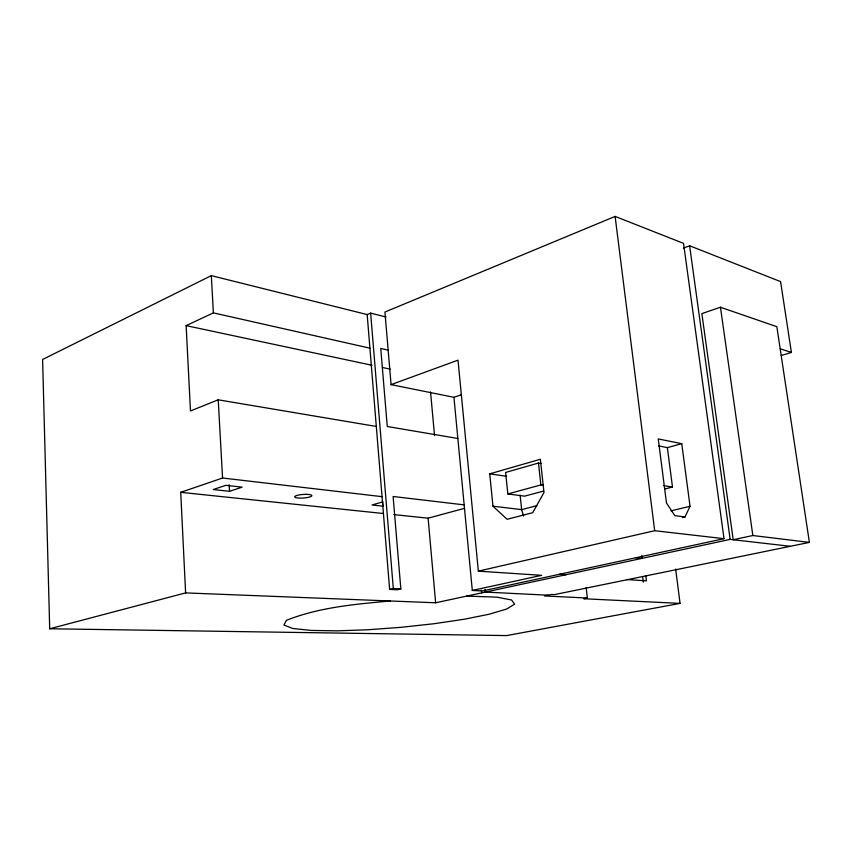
<?xml version="1.0" encoding="UTF-8"?>
<svg xmlns="http://www.w3.org/2000/svg" width="852" height="852" viewBox="0 0 852 852"><rect width="100%" height="100%" fill="white"/><g stroke="black" fill="none" stroke-linecap="round" stroke-linejoin="round"><path stroke-width="1.28" d="M684.976 516.972L690.045 506.312L681.76 443.668L658.255 438.94L666.477 502.957L674.795 515.63L684.976 516.972L682.441 517.558M386.062 316.997L370.641 313.121L367.169 314.569L211.317 275.633L42.6 359.48L49.704 628.765L506.674 635.581L680.066 603.386L675.657 569.093M376.318 426.458L218.219 399.812L190.475 410.952L186.141 325.634L213.383 312.876L369.917 348.17L389.63 589.392L397.16 589.754L400.834 588.913L393.113 496.492L464.148 504.874M453.935 397.309L472.306 590.447L482.37 590.958L724.019 538.677L683.538 243.374L615.112 216.419L384.923 312.056L391.079 384.635L453.935 397.309L461.443 394.742M683.421 248.145L689.619 245.77L780.581 281.607L791.401 352.419L781.273 355.518M391.079 384.635L458.003 360.151L478.345 571.138L541.627 575.334L472.306 590.447M720.451 307.242L701.867 313.6L733.199 539.731L752.838 535.525L809.4 542.394L776.832 326.689L720.451 307.242L752.838 535.525M49.704 628.765L185.608 592.896L180.72 492.328L222.564 478.015L382.047 496.663M229.529 491.316L242.106 487.152L225.812 485.32L213.245 489.549L229.529 491.316L229.145 484.703M382.58 501.935L372.047 504.991L383.017 506.195L382.612 501.295M489.73 473.84L540.37 459.26L543.981 492.552L532.692 512.702L507.089 519.283L492.957 506.195L489.73 473.84L506.631 476.3M541.052 463.445L538.496 463.03L505.63 472.434L507.835 493.947L524.608 496.152L543.587 491.05M658.66 445.926L667.372 447.62L681.76 443.668M507.835 493.947L540.86 484.948L543.427 485.31M393.837 514.608L428.109 518.186L464.5 508.335M536.845 505.662L521.637 509.624L492.957 506.195M664.773 488.973L672.484 487.035L667.372 447.62M670.971 510.849L690.045 506.312M389.63 589.392L393.305 588.54L400.834 588.913M478.345 571.138L654.687 530.711L724.019 538.677M185.608 592.896L435.638 602.779L730.153 539.391L790.337 546.302M809.4 542.394L554.546 594.6L551.585 594.451L544.353 595.942L587.369 598.04L586.165 587.497M587.369 598.04L583.822 598.754L680.066 603.386M390.195 600.979C355.241 604.228 319.319 607.22 286.442 620.32L283.897 625.006L292.619 628.457L311.023 630.427L336.87 630.853L367.67 629.777L400.855 627.338L433.838 623.749L464.095 619.266L489.144 614.228L506.674 609.031L514.629 604.132L511.562 600L496.918 597.156L466.726 596.081M547.964 595.197L485.331 592.076L485.076 589.446M559.604 574.248L566.122 574.695M626.539 579.509L646.423 580.851L645.763 575.569M635.762 557.772L642.131 558.337L641.801 555.706M180.72 492.328L383.293 513.5M663.761 485.651L672.484 487.035M457.843 438.482L387.266 426.501L380.748 348.457L388.523 350.225M186.141 325.634L372.026 365.274M382.431 367.489L390.227 369.15M780.272 348.83L791.401 352.419M523.575 516.046L521.637 509.624L520.125 495.14M689.619 245.77L730.153 539.391M615.112 216.419L654.687 530.711M642.674 576.889L643.313 582.108M538.496 463.03L540.86 484.948M481.423 590.234L481.678 592.864M430.548 391.931L434.509 435.308M428.109 518.186L435.638 602.779M370.641 313.121L393.305 588.54M367.169 314.569L369.917 348.17M211.317 275.633L213.383 312.876M218.219 399.812L222.564 478.015M305.985 494.341L302.63 494.479A8.637 1.789 -4.1 0 0 295.58 497.557A8.637 1.789 -4.1 0 0 309.798 496.95A8.637 1.789 -4.1 0 0 305.985 494.341"/></g></svg>
